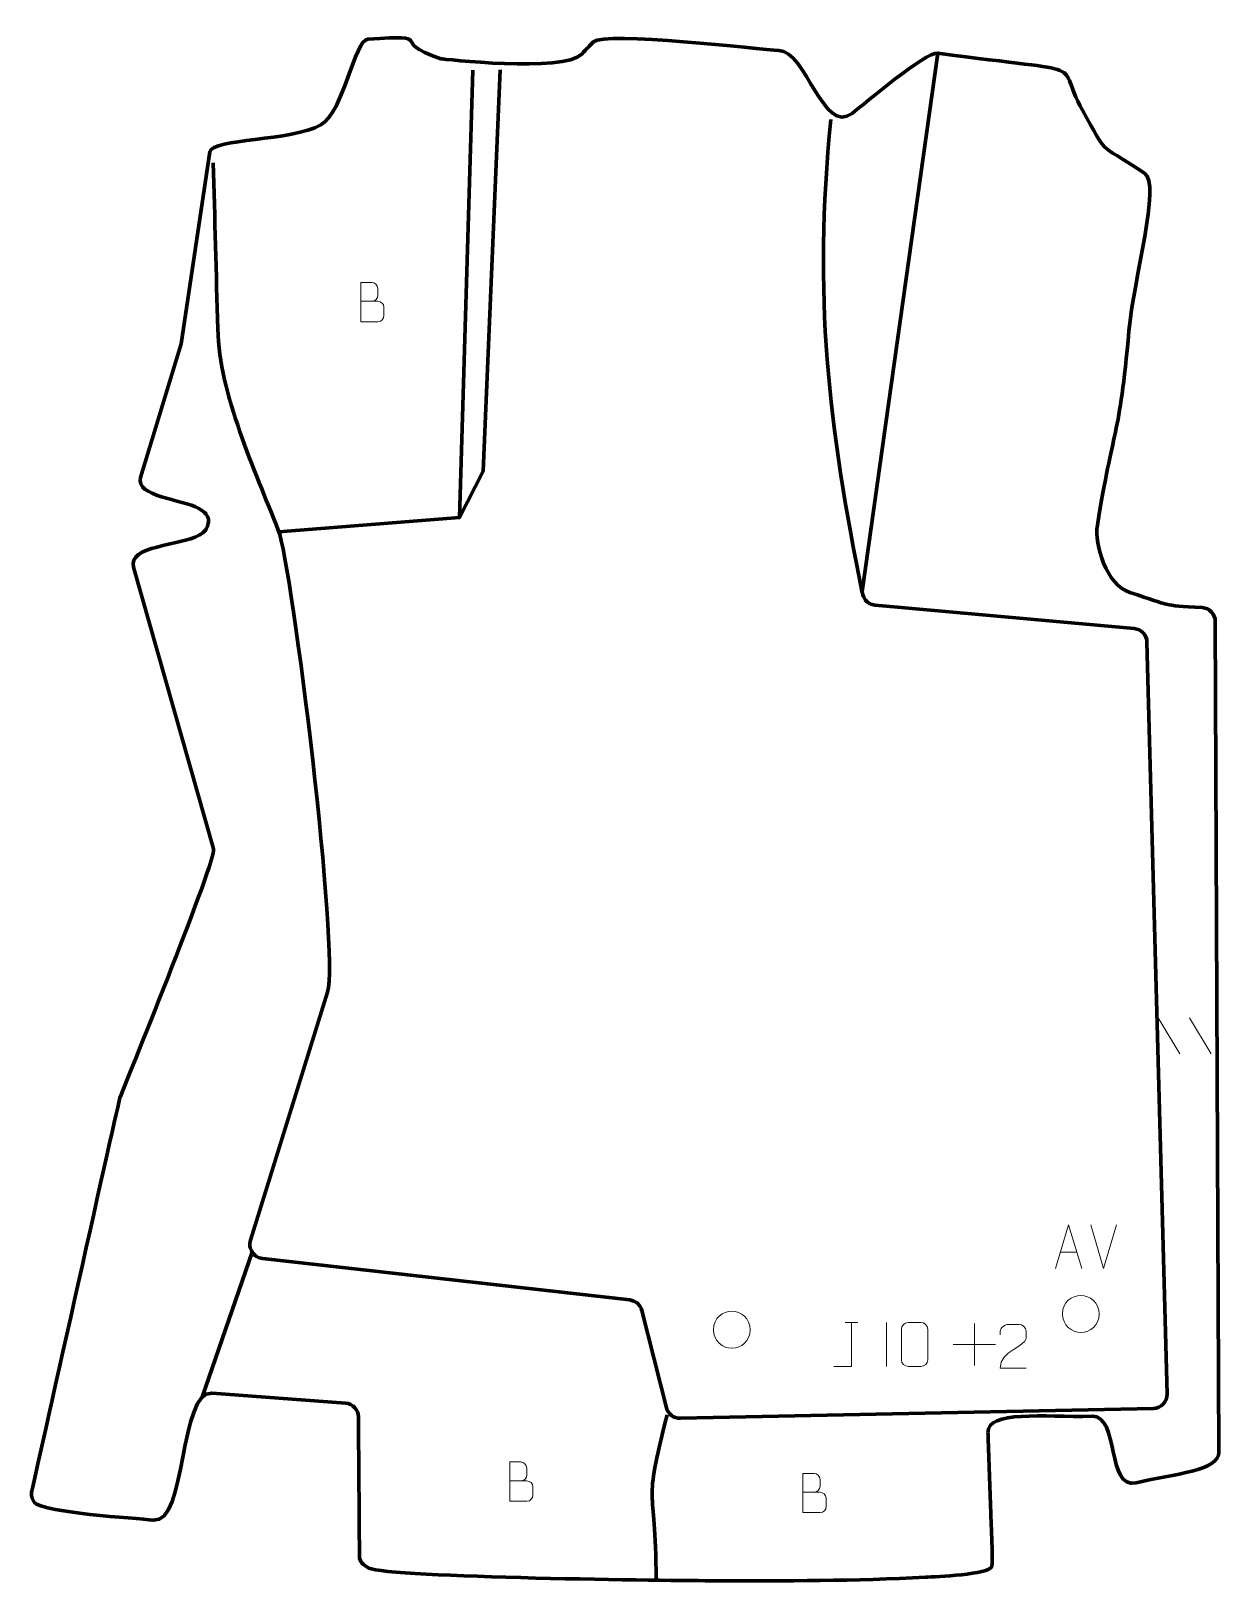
# Model space of a CAD drawing. Header units: millimetres. Extents: x -338 to 338, y -430 to 452.
import ezdxf

# ---------------------------------------------------------------- set-up
doc = ezdxf.new("R2010")
doc.units = ezdxf.units.MM
doc.header["$MEASUREMENT"] = 0
for name, color, linetype in [('layer 1', 7, 'Continuous'), ('layer 2', 7, 'Continuous'), ('layer 3', 7, 'Continuous')]:
    doc.layers.add(name, color=color, linetype=linetype)

msp = doc.modelspace()

# ---------------------------------------------------------------- linework, layer by layer
at = {"layer": 'layer 1', "color": 250, "lineweight": 9}
for points, knots in [([(-150.63, 298.2909), (-147.371, 298.2913), (-144.1116, 298.2913), (-140.8519, 298.2909), (-140.8519, 298.2909), (-139.0826, 298.2754), (-137.3597, 296.7204), (-137.3597, 294.8846), (-137.3597, 294.8846), (-137.36, 293.8738), (-137.36, 291.1425), (-137.3597, 290.1314), (-137.3597, 290.1314), (-137.3438, 288.4673), (-138.7251, 286.6635), (-140.8045, 286.6787), (-140.8045, 286.6787), (-144.0645, 286.679), (-147.3242, 286.679), (-150.5835, 286.6787), (-150.5835, 286.6787), (-150.5835, 294.1291), (-150.5835, 301.5792), (-150.5835, 309.029), (-150.5835, 309.029), (-148.4574, 309.029), (-146.331, 309.029), (-144.2045, 309.029), (-144.2045, 309.029), (-142.699, 309.0448), (-140.821, 307.3336), (-140.8051, 305.5759), (-140.8051, 305.5759), (-140.8055, 303.7253), (-140.8055, 303.5946), (-140.8051, 301.7437), (-140.8051, 301.7437), (-140.7897, 299.8931), (-142.4506, 298.2754), (-144.251, 298.2909)], [0, 0, 0, 0, 0.09090909, 0.09090909, 0.09090909, 0.09090909, 0.18181818, 0.18181818, 0.18181818, 0.18181818, 0.27272727, 0.27272727, 0.27272727, 0.27272727, 0.36363636, 0.36363636, 0.36363636, 0.36363636, 0.45454545, 0.45454545, 0.45454545, 0.45454545, 0.54545455, 0.54545455, 0.54545455, 0.54545455, 0.63636364, 0.63636364, 0.63636364, 0.63636364, 0.72727273, 0.72727273, 0.72727273, 0.72727273, 0.81818182, 0.81818182, 0.81818182, 0.81818182, 1, 1, 1, 1]), ([(244.962, -252.4554), (244.962, -252.4554), (252.333, -227.5019), (252.333, -227.5019), (252.333, -227.5019), (252.333, -227.5019), (259.9029, -252.4554), (259.9029, -252.4554)], [0, 0, 0, 0, 0.33333333, 0.33333333, 0.33333333, 0.33333333, 1, 1, 1, 1]), ([(248.8345, -278.206), (248.9052, -271.5656), (254.1792, -267.7196), (259.3345, -267.8166), (259.3345, -267.8166), (264.4898, -267.7196), (269.7638, -271.783), (269.8345, -278.4234), (269.8345, -278.4234), (269.4643, -284.7527), (265.0224, -288.7834), (259.3345, -288.8128), (259.3345, -288.8128), (254.1792, -288.9098), (248.9052, -284.8464), (248.8345, -278.206)], [0, 0, 0, 0, 0.2, 0.2, 0.2, 0.2, 0.4, 0.4, 0.4, 0.4, 0.6, 0.6, 0.6, 0.6, 1, 1, 1, 1]), ([(50.1855, -287.2018), (50.2562, -280.5614), (55.5302, -276.7154), (60.6855, -276.8124), (60.6855, -276.8124), (65.8408, -276.7154), (71.1148, -280.7788), (71.1855, -287.4192), (71.1855, -287.4192), (70.8153, -293.7485), (66.3734, -297.7792), (60.6855, -297.8086), (60.6855, -297.8086), (55.5302, -297.9056), (50.2562, -293.8422), (50.1855, -287.2018)], [0, 0, 0, 0, 0.2, 0.2, 0.2, 0.2, 0.4, 0.4, 0.4, 0.4, 0.6, 0.6, 0.6, 0.6, 1, 1, 1, 1]), ([(118.7106, -308.1812), (118.7106, -308.1812), (128.7326, -308.1812), (128.7326, -308.1812), (128.7326, -308.1812), (128.7326, -308.1812), (128.7326, -283.2276), (128.7326, -283.2276)], [0, 0, 0, 0, 0.33333333, 0.33333333, 0.33333333, 0.33333333, 1, 1, 1, 1]), ([(161.1519, -283.2051), (163.518, -283.2051), (165.8845, -283.2051), (168.251, -283.2051), (168.251, -283.2051), (170.2315, -283.1695), (172.2575, -284.6638), (172.2846, -287.1059), (172.2846, -287.1059), (172.2842, -292.8633), (172.2842, -298.6211), (172.2846, -304.3793), (172.2846, -304.3793), (172.1425, -306.7069), (170.4361, -308.1892), (168.251, -308.2), (168.251, -308.2), (165.8786, -308.1996), (163.5062, -308.1996), (161.1342, -308.2), (161.1342, -308.2), (159.1757, -308.3056), (157.1693, -306.4177), (157.1807, -304.3967), (157.1807, -304.3967), (157.1811, -298.6161), (157.1811, -292.8358), (157.1807, -287.056), (157.1807, -287.056), (157.185, -284.914), (158.9621, -283.1915), (161.1519, -283.2051)], [0, 0, 0, 0, 0.11111111, 0.11111111, 0.11111111, 0.11111111, 0.22222222, 0.22222222, 0.22222222, 0.22222222, 0.33333333, 0.33333333, 0.33333333, 0.33333333, 0.44444444, 0.44444444, 0.44444444, 0.44444444, 0.55555556, 0.55555556, 0.55555556, 0.55555556, 0.66666667, 0.66666667, 0.66666667, 0.66666667, 0.77777778, 0.77777778, 0.77777778, 0.77777778, 1, 1, 1, 1]), ([(228.1468, -309.2034), (223.2324, -309.2031), (218.318, -309.2031), (213.4039, -309.2034), (213.4039, -309.2034), (213.4039, -299.2711), (228.0549, -296.6299), (228.1468, -292.3196), (228.1468, -292.3196), (228.1465, -290.8955), (228.1465, -289.4718), (228.1468, -288.0485), (228.1468, -288.0485), (228.1299, -285.9714), (226.0071, -284.2466), (224.3361, -284.2293), (224.3361, -284.2293), (222.2629, -284.2297), (220.19, -284.2297), (218.1176, -284.2293), (218.1176, -284.2293), (216.2955, -284.2128), (213.4708, -286.0049), (213.4039, -288.0985), (213.4039, -288.0985), (213.4039, -288.0985), (213.4039, -290.1533), (213.4039, -290.1533)], [0, 0, 0, 0, 0.125, 0.125, 0.125, 0.125, 0.25, 0.25, 0.25, 0.25, 0.375, 0.375, 0.375, 0.375, 0.5, 0.5, 0.5, 0.5, 0.625, 0.625, 0.625, 0.625, 0.75, 0.75, 0.75, 0.75, 1, 1, 1, 1]), ([(-65.8018, -373.3361), (-62.5428, -373.3357), (-59.2834, -373.3357), (-56.0237, -373.3361), (-56.0237, -373.3361), (-54.2544, -373.3516), (-52.5315, -374.9066), (-52.5315, -376.7424), (-52.5315, -376.7424), (-52.5318, -377.7532), (-52.5318, -380.4845), (-52.5315, -381.4956), (-52.5315, -381.4956), (-52.5156, -383.1597), (-53.8969, -384.9635), (-55.9763, -384.9483), (-55.9763, -384.9483), (-59.2363, -384.948), (-62.496, -384.948), (-65.7553, -384.9483), (-65.7553, -384.9483), (-65.7553, -377.4979), (-65.7553, -370.0478), (-65.7553, -362.598), (-65.7553, -362.598), (-63.6292, -362.598), (-61.5028, -362.598), (-59.3763, -362.598), (-59.3763, -362.598), (-57.8708, -362.5822), (-55.9928, -364.2934), (-55.9769, -366.0511), (-55.9769, -366.0511), (-55.9773, -367.9017), (-55.9773, -368.0324), (-55.9769, -369.8833), (-55.9769, -369.8833), (-55.9615, -371.7339), (-57.6224, -373.3516), (-59.4228, -373.3361)], [0, 0, 0, 0, 0.09090909, 0.09090909, 0.09090909, 0.09090909, 0.18181818, 0.18181818, 0.18181818, 0.18181818, 0.27272727, 0.27272727, 0.27272727, 0.27272727, 0.36363636, 0.36363636, 0.36363636, 0.36363636, 0.45454545, 0.45454545, 0.45454545, 0.45454545, 0.54545455, 0.54545455, 0.54545455, 0.54545455, 0.63636364, 0.63636364, 0.63636364, 0.63636364, 0.72727273, 0.72727273, 0.72727273, 0.72727273, 0.81818182, 0.81818182, 0.81818182, 0.81818182, 1, 1, 1, 1]), ([(101.0764, -379.7988), (104.3354, -379.7984), (107.5948, -379.7984), (110.8545, -379.7988), (110.8545, -379.7988), (112.6238, -379.8143), (114.3467, -381.3693), (114.3467, -383.2051), (114.3467, -383.2051), (114.3464, -384.2159), (114.3464, -386.9472), (114.3467, -387.9583), (114.3467, -387.9583), (114.3626, -389.6224), (112.9813, -391.4262), (110.9019, -391.411), (110.9019, -391.411), (107.6419, -391.4107), (104.3822, -391.4107), (101.1229, -391.411), (101.1229, -391.411), (101.1229, -383.9606), (101.1229, -376.5105), (101.1229, -369.0607), (101.1229, -369.0607), (103.249, -369.0607), (105.3754, -369.0607), (107.5019, -369.0607), (107.5019, -369.0607), (109.0074, -369.0449), (110.8854, -370.7561), (110.9013, -372.5138), (110.9013, -372.5138), (110.9009, -374.3644), (110.9009, -374.4951), (110.9013, -376.346), (110.9013, -376.346), (110.9167, -378.1966), (109.2558, -379.8143), (107.4554, -379.7988)], [0, 0, 0, 0, 0.09090909, 0.09090909, 0.09090909, 0.09090909, 0.18181818, 0.18181818, 0.18181818, 0.18181818, 0.27272727, 0.27272727, 0.27272727, 0.27272727, 0.36363636, 0.36363636, 0.36363636, 0.36363636, 0.45454545, 0.45454545, 0.45454545, 0.45454545, 0.54545455, 0.54545455, 0.54545455, 0.54545455, 0.63636364, 0.63636364, 0.63636364, 0.63636364, 0.72727273, 0.72727273, 0.72727273, 0.72727273, 0.81818182, 0.81818182, 0.81818182, 0.81818182, 1, 1, 1, 1])]:
    msp.add_open_spline(points, degree=3, knots=knots, dxfattribs=at)
for points in [[(303.4194, -109.6374), (303.4194, -109.6374), (315.7837, -130.1817), (315.7837, -130.1817)], [(321.1493, -109.6374), (321.1493, -109.6374), (333.5136, -130.1817), (333.5136, -130.1817)], [(272.3215, -252.4627), (272.3215, -252.4627), (264.9997, -227.5091), (264.9997, -227.5091)], [(279.6434, -227.5091), (279.6434, -227.5091), (272.3216, -252.4627), (272.3216, -252.4627)], [(247.6846, -243.206), (247.6846, -243.206), (257.1803, -243.206), (257.1803, -243.206)], [(125.1485, -283.2276), (125.1485, -283.2276), (132.3167, -283.2276), (132.3167, -283.2276)], [(148.7326, -283.2173), (148.7326, -283.2173), (148.7326, -308.1914), (148.7326, -308.1914)], [(198.7436, -283.7154), (198.7436, -283.7154), (198.7436, -307.6933), (198.7436, -307.6933)], [(186.7547, -295.7044), (186.7547, -295.7044), (210.7326, -295.7044), (210.7326, -295.7044)]]:
    msp.add_open_spline(points, degree=3, dxfattribs=at)
at = {"layer": 'layer 2', "color": 230, "lineweight": 200}
msp.add_open_spline([(206.4829, -346.023), (206.2044, -332.9098), (237.7534, -337.2497), (265.7435, -336.5275), (265.7435, -336.5275), (281.3584, -336.1247), (273.8511, -378.3724), (290.7634, -374.4395), (290.7634, -374.4395), (312.8051, -369.3137), (337.9889, -367.6721), (337.9428, -357.0797), (337.9428, -357.0797), (337.9428, -357.0797), (335.886, 115.9205), (335.886, 115.9205), (335.886, 115.9205), (335.8677, 120.1275), (332.616, 123.5882), (328.4182, 123.868), (328.4182, 123.868), (303.7723, 125.5109), (312.3665, 124.4494), (287.2497, 132.538), (287.2497, 132.538), (273.8353, 136.858), (266.9752, 159.7441), (268.7472, 170.7842), (268.7472, 170.7842), (277.8426, 227.451), (281.1428, 218.7115), (286.7252, 281.4552), (286.7252, 281.4552), (289.3478, 310.9333), (305.1444, 365.0466), (295.5577, 371.2925), (295.5577, 371.2925), (267.0786, 389.847), (275.292, 380.7987), (260.2636, 407.1029), (260.2636, 407.1029), (243.4142, 436.5941), (270.3194, 427.1158), (177.853, 439.5826), (177.853, 439.5826), (171.258, 440.4717), (136.4073, 410.8657), (129.087, 405.2716), (129.087, 405.2716), (112.6528, 392.7123), (102.9723, 440.8123), (87.4129, 441.1791), (87.4129, 441.1791), (77.7267, 441.4075), (-12.1693, 452.1877), (-18.0506, 446.076), (-18.0506, 446.076), (-19.9371, 444.1157), (-22.1217, 441.7878), (-24.7124, 439.0448), (-24.7124, 439.0448), (-34.9466, 428.2089), (-104.9084, 436.3678), (-104.959, 436.384), (-104.959, 436.384), (-136.4467, 446.5045), (-105.6106, 450.1205), (-146.4941, 447.5453), (-146.4941, 447.5453), (-154.2882, 447.0544), (-160.053, 406.3084), (-173.3335, 398.725), (-173.3335, 398.725), (-189.6604, 389.402), (-235.2971, 391.0396), (-236.4334, 383.3986), (-236.4334, 383.3986), (-236.4334, 383.3986), (-252.6881, 274.0954), (-252.6881, 274.0954), (-252.6881, 274.0954), (-252.6881, 274.0954), (-275.8409, 197.9052), (-275.8409, 197.9052), (-275.8409, 197.9052), (-279.1281, 187.0878), (-252.134, 185.6293), (-242.6972, 180.2889), (-242.6972, 180.2889), (-239.4313, 178.4407), (-236.8165, 176.0182), (-237.2738, 172.4957), (-237.2738, 172.4957), (-237.7548, 168.7905), (-239.4847, 166.8397), (-242.6123, 165.0802), (-242.6123, 165.0802), (-253.2178, 159.1135), (-283.3585, 159.2161), (-279.8674, 146.9051), (-279.8674, 146.9051), (-279.8674, 146.9051), (-234.3683, -13.5391), (-234.3683, -13.5391), (-234.3683, -13.5391), (-232.6541, -19.5842), (-281.4748, -139.4503), (-287.6065, -155.256), (-287.6065, -155.256), (-288.2502, -156.9152), (-333.2074, -358.8394), (-337.7354, -379.0952), (-337.7354, -379.0952), (-338.2493, -381.3942), (-337.808, -383.5711), (-336.4393, -385.4884), (-336.4393, -385.4884), (-332.1868, -391.4458), (-278.7782, -394.5887), (-268.599, -395.7227), (-268.599, -395.7227), (-249.5687, -397.8427), (-253.9658, -321.9032), (-235.196, -323.3181), (-235.196, -323.3181), (-235.196, -323.3181), (-159.2768, -329.041), (-159.2768, -329.041), (-159.2768, -329.041), (-155.1145, -329.3548), (-151.9091, -332.7848), (-151.8783, -336.9591), (-151.8783, -336.9591), (-151.8783, -336.9591), (-151.5367, -383.0353), (-151.2891, -416.4691), (-151.2891, -416.4691), (-151.2698, -419.0697), (-149.3106, -421.2137), (-145.9421, -422.9771), (-145.9421, -422.9771), (-134.5108, -428.5488), (29.9642, -430.1517), (51.056, -430.2243), (51.056, -430.2243), (90.6068, -430.3602), (131.4962, -430.3285), (170.9703, -428.1695), (170.9703, -428.1695), (176.4966, -427.8822), (207.3171, -426.7619), (208.7701, -421.9693), (208.7701, -421.9693), (209.217, -420.4952), (208.2295, -394.8042), (208.0958, -390.8547), (208.0958, -390.8547), (207.6201, -376.585), (207.006, -362.3208), (206.5393, -348.0505), (206.5393, -348.0505), (206.5174, -347.3745), (206.4985, -346.6992), (206.4829, -346.023)], degree=3, knots=[0, 0, 0, 0, 0.02380952, 0.02380952, 0.02380952, 0.02380952, 0.04761905, 0.04761905, 0.04761905, 0.04761905, 0.07142857, 0.07142857, 0.07142857, 0.07142857, 0.0952381, 0.0952381, 0.0952381, 0.0952381, 0.11904762, 0.11904762, 0.11904762, 0.11904762, 0.14285714, 0.14285714, 0.14285714, 0.14285714, 0.16666667, 0.16666667, 0.16666667, 0.16666667, 0.19047619, 0.19047619, 0.19047619, 0.19047619, 0.21428571, 0.21428571, 0.21428571, 0.21428571, 0.23809524, 0.23809524, 0.23809524, 0.23809524, 0.26190476, 0.26190476, 0.26190476, 0.26190476, 0.28571429, 0.28571429, 0.28571429, 0.28571429, 0.30952381, 0.30952381, 0.30952381, 0.30952381, 0.33333333, 0.33333333, 0.33333333, 0.33333333, 0.35714286, 0.35714286, 0.35714286, 0.35714286, 0.38095238, 0.38095238, 0.38095238, 0.38095238, 0.4047619, 0.4047619, 0.4047619, 0.4047619, 0.42857143, 0.42857143, 0.42857143, 0.42857143, 0.45238095, 0.45238095, 0.45238095, 0.45238095, 0.47619048, 0.47619048, 0.47619048, 0.47619048, 0.5, 0.5, 0.5, 0.5, 0.52380952, 0.52380952, 0.52380952, 0.52380952, 0.54761905, 0.54761905, 0.54761905, 0.54761905, 0.57142857, 0.57142857, 0.57142857, 0.57142857, 0.5952381, 0.5952381, 0.5952381, 0.5952381, 0.61904762, 0.61904762, 0.61904762, 0.61904762, 0.64285714, 0.64285714, 0.64285714, 0.64285714, 0.66666667, 0.66666667, 0.66666667, 0.66666667, 0.69047619, 0.69047619, 0.69047619, 0.69047619, 0.71428571, 0.71428571, 0.71428571, 0.71428571, 0.73809524, 0.73809524, 0.73809524, 0.73809524, 0.76190476, 0.76190476, 0.76190476, 0.76190476, 0.78571429, 0.78571429, 0.78571429, 0.78571429, 0.80952381, 0.80952381, 0.80952381, 0.80952381, 0.83333333, 0.83333333, 0.83333333, 0.83333333, 0.85714286, 0.85714286, 0.85714286, 0.85714286, 0.88095238, 0.88095238, 0.88095238, 0.88095238, 0.9047619, 0.9047619, 0.9047619, 0.9047619, 0.92857143, 0.92857143, 0.92857143, 0.92857143, 0.95238095, 0.95238095, 0.95238095, 0.95238095, 1, 1, 1, 1], dxfattribs=at)
at = {"layer": 'layer 3', "color": 142, "lineweight": 200}
for points, knots in [([(-234.4755, 377.146), (-233.6346, 345.6133), (-232.7938, 314.0807), (-231.9529, 282.548), (-231.9529, 282.548), (-230.9496, 245.0292), (-210.8331, 202.0567), (-197.4942, 167.9778), (-197.4942, 167.9778), (-189.5259, 147.62), (-162.5999, -72.9759), (-169.482, -95.1554), (-169.482, -95.1554), (-169.482, -95.1554), (-213.2683, -236.2713), (-213.2683, -236.2713), (-213.2683, -236.2713), (-214.004, -238.6426), (-213.7235, -240.9789), (-212.3775, -243.0653), (-212.3775, -243.0653), (-211.0315, -245.1517), (-209.022, -246.3984), (-206.5549, -246.6777), (-206.5549, -246.6777), (-206.5549, -246.6777), (2.5972, -270.3553), (2.5972, -270.3553), (2.5972, -270.3553), (5.9702, -270.7371), (8.6195, -273.0505), (9.4526, -276.3412), (9.4526, -276.3412), (9.4526, -276.3412), (23.4666, -331.6966), (23.4666, -331.6966), (23.4666, -331.6966), (24.3917, -335.3507), (27.6206, -337.8102), (31.3892, -337.7315), (31.3892, -337.7315), (31.3892, -337.7315), (300.6165, -332.1058), (300.6165, -332.1058), (300.6165, -332.1058), (305.0812, -332.0125), (308.5658, -328.3578), (308.4464, -323.8937), (308.4464, -323.8937), (308.4464, -323.8937), (296.9982, 104.183), (296.9982, 104.183), (296.9982, 104.183), (296.8892, 108.2585), (293.7856, 111.5672), (289.7254, 111.9363), (289.7254, 111.9363), (289.7254, 111.9363), (142.191, 125.3484), (142.191, 125.3484), (142.191, 125.3484), (139.9287, 125.5541), (138.0574, 126.5656), (136.6462, 128.3458), (136.6462, 128.3458), (135.235, 130.126), (134.6772, 132.1787), (134.9931, 134.4283), (134.9931, 134.4283), (134.9931, 134.4283), (177.853, 439.5826), (177.853, 439.5826)], [0, 0, 0, 0, 0.05263158, 0.05263158, 0.05263158, 0.05263158, 0.10526316, 0.10526316, 0.10526316, 0.10526316, 0.15789474, 0.15789474, 0.15789474, 0.15789474, 0.21052632, 0.21052632, 0.21052632, 0.21052632, 0.26315789, 0.26315789, 0.26315789, 0.26315789, 0.31578947, 0.31578947, 0.31578947, 0.31578947, 0.36842105, 0.36842105, 0.36842105, 0.36842105, 0.42105263, 0.42105263, 0.42105263, 0.42105263, 0.47368421, 0.47368421, 0.47368421, 0.47368421, 0.52631579, 0.52631579, 0.52631579, 0.52631579, 0.57894737, 0.57894737, 0.57894737, 0.57894737, 0.63157895, 0.63157895, 0.63157895, 0.63157895, 0.68421053, 0.68421053, 0.68421053, 0.68421053, 0.73684211, 0.73684211, 0.73684211, 0.73684211, 0.78947368, 0.78947368, 0.78947368, 0.78947368, 0.84210526, 0.84210526, 0.84210526, 0.84210526, 0.89473684, 0.89473684, 0.89473684, 0.89473684, 1, 1, 1, 1]), ([(-71.1932, 430.1624), (-71.1932, 430.1624), (-80.9298, 201.5622), (-80.9298, 201.5622), (-80.9298, 201.5622), (-80.9298, 201.5622), (-94.3832, 175.1259), (-94.3832, 175.1259), (-94.3832, 175.1259), (-94.3832, 175.1259), (-197.1351, 167.0603), (-197.1351, 167.0603)], [0, 0, 0, 0, 0.25, 0.25, 0.25, 0.25, 0.5, 0.5, 0.5, 0.5, 1, 1, 1, 1])]:
    msp.add_open_spline(points, degree=3, knots=knots, dxfattribs=at)
for points in [[(-86.7632, 429.9726), (-86.7632, 429.9726), (-94.3832, 175.1259), (-94.3832, 175.1259)], [(117.0592, 401.7056), (107.0094, 301.2654), (115.5625, 227.5768), (134.9602, 132.3089)], [(-240.8115, -325.6506), (-240.8115, -325.6506), (-212.3775, -243.0653), (-212.3775, -243.0653)], [(23.8542, -335.6761), (9.7845, -391.9541), (17.2949, -370.6539), (17.6398, -429.9052)]]:
    msp.add_open_spline(points, degree=3, dxfattribs=at)

doc.saveas('drawing.dxf')
